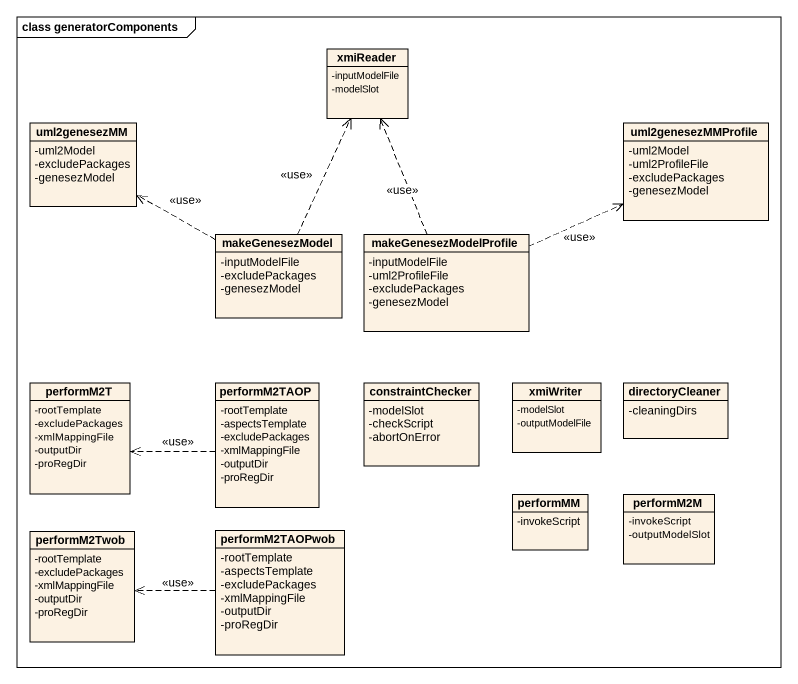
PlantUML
@startuml
mainframe class generatorComponents
hide circle
hide empty members
skinparam classAttributeIconSize 0
class xmiReader {
  -inputModelFile
  -modelSlot
}
class uml2genesezMM {
  -uml2Model
  -excludePackages
  -genesezModel
}
class uml2genesezMMProfile {
  -uml2Model
  -uml2ProfileFile
  -excludePackages
  -genesezModel
}
class makeGenesezModel {
  -inputModelFile
  -excludePackages
  -genesezModel
}
class makeGenesezModelProfile {
  -inputModelFile
  -uml2ProfileFile
  -excludePackages
  -genesezModel
}
class performM2T {
  -rootTemplate
  -excludePackages
  -xmlMappingFile
  -outputDir
  -proRegDir
}
class performM2TAOP {
  -rootTemplate
  -aspectsTemplate
  -excludePackages
  -xmlMappingFile
  -outputDir
  -proRegDir
}
class constraintChecker {
  -modelSlot
  -checkScript
  -abortOnError
}
class xmiWriter {
  -modelSlot
  -outputModelFile
}
class directoryCleaner {
  -cleaningDirs
}
class performMM {
  -invokeScript
}
class performM2M {
  -invokeScript
  -outputModelSlot
}
class performM2Twob {
  -rootTemplate
  -excludePackages
  -xmlMappingFile
  -outputDir
  -proRegDir
}
class performM2TAOPwob {
  -rootTemplate
  -aspectsTemplate
  -excludePackages
  -xmlMappingFile
  -outputDir
  -proRegDir
}
makeGenesezModel .up.> xmiReader : <<use>>
makeGenesezModel .left.> uml2genesezMM : <<use>>
makeGenesezModelProfile .up.> xmiReader : <<use>>
makeGenesezModelProfile .right.> uml2genesezMMProfile : <<use>>
performM2TAOP .left.> performM2T : <<use>>
performM2TAOPwob .left.> performM2Twob : <<use>>
@enduml
